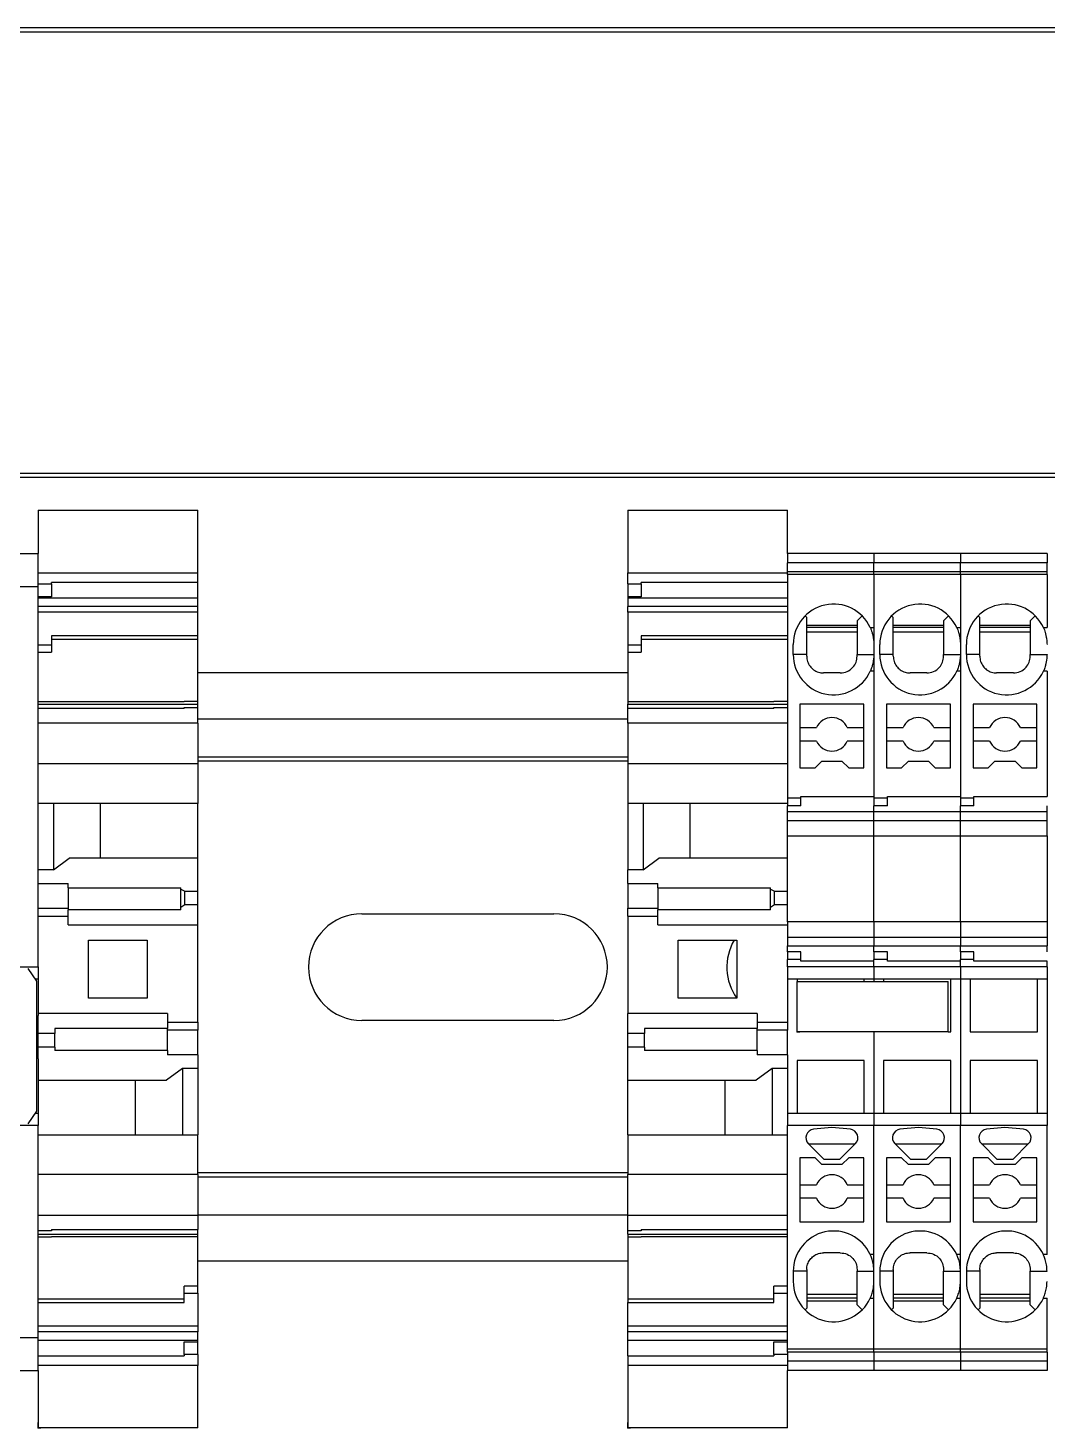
# Model space of a CAD drawing. Header units: millimetres. Extents: x 24 to 293, y 35 to 211.
# Drawn here: x 68.2 to 98.52, y 75.72 to 117.37 of the extents above; entities that cross this region are included whole.
import ezdxf

# ---------------------------------------------------------------- set-up
doc = ezdxf.new("R2010")
doc.units = ezdxf.units.MM
doc.header["$PDSIZE"] = -1

msp = doc.modelspace()

# ---------------------------------------------------------------- linework, layer by layer
at = {"color": 7, "linetype": 'Continuous', "lineweight": 25}
for p, q in [((136.464, 117.366), (38.214, 117.366)), ((136.464, 117.241), (38.214, 117.241)), ((136.464, 104.116), (38.214, 104.116)), ((136.464, 103.991), (38.214, 103.991)), ((68.498, 103.017), (73.248, 103.017)), ((68.498, 103.017), (68.498, 101.728)), ((73.248, 101.153), (73.248, 103.017)), ((86.041, 103.017), (90.791, 103.017)), ((86.041, 103.017), (86.041, 101.153)), ((90.791, 101.728), (90.791, 103.017)), ((67.398, 101.728), (68.498, 101.728)), ((68.498, 100.748), (68.498, 101.728)), ((93.366, 101.728), (90.791, 101.728)), ((90.791, 101.728), (90.791, 101.454)), ((95.941, 101.728), (93.366, 101.728)), ((93.366, 101.728), (93.366, 101.454)), ((98.516, 101.728), (95.941, 101.728)), ((95.941, 101.728), (95.941, 101.454)), ((98.516, 101.728), (98.516, 101.454)), ((93.366, 101.454), (90.791, 101.454)), ((90.791, 101.187), (90.791, 101.454)), ((95.941, 101.454), (93.366, 101.454)), ((93.366, 101.187), (93.366, 101.454)), ((98.516, 101.454), (95.941, 101.454)), ((95.941, 101.187), (95.941, 101.454)), ((98.516, 101.187), (98.516, 101.454)), ((68.498, 101.153), (73.248, 101.153)), ((68.498, 100.831), (68.898, 100.831)), ((73.248, 100.87), (68.898, 100.87)), ((68.898, 100.831), (68.898, 100.87)), ((68.898, 100.831), (68.898, 100.448)), ((73.248, 100.87), (73.248, 101.153)), ((73.248, 100.404), (73.248, 100.87)), ((86.041, 101.153), (90.791, 101.153)), ((86.041, 100.831), (86.041, 101.153)), ((86.041, 100.831), (86.441, 100.831)), ((86.041, 100.831), (86.041, 100.448)), ((90.791, 100.87), (86.441, 100.87)), ((86.441, 100.831), (86.441, 100.87)), ((86.441, 100.831), (86.441, 100.448)), ((93.366, 101.187), (90.791, 101.187)), ((90.791, 101.103), (90.791, 101.187)), ((93.366, 101.103), (90.791, 101.103)), ((90.791, 101.103), (90.791, 94.453)), ((95.941, 101.187), (93.366, 101.187)), ((93.366, 101.103), (93.366, 101.187)), ((95.941, 101.103), (93.366, 101.103)), ((93.366, 101.103), (93.366, 94.453)), ((93.366, 101.103), (93.366, 99.528)), ((98.516, 101.187), (95.941, 101.187)), ((95.941, 101.103), (95.941, 101.187)), ((98.516, 101.103), (95.941, 101.103)), ((95.941, 101.103), (95.941, 94.453)), ((95.941, 101.103), (95.941, 99.528)), ((98.516, 101.103), (98.516, 101.187)), ((98.516, 101.103), (98.516, 99.528)), ((67.398, 100.748), (68.498, 100.748)), ((68.498, 89.438), (68.498, 100.748)), ((68.898, 100.448), (68.498, 100.448)), ((73.248, 100.404), (68.498, 100.404)), ((73.248, 100.152), (73.248, 100.404)), ((86.441, 100.448), (86.041, 100.448)), ((86.041, 100.448), (86.041, 100.404)), ((90.791, 100.404), (86.041, 100.404)), ((86.041, 100.404), (86.041, 100.152)), ((73.248, 100.152), (68.498, 100.152)), ((73.248, 99.99), (68.498, 99.99)), ((73.248, 99.99), (73.248, 100.152)), ((73.248, 99.285), (73.248, 99.99)), ((90.791, 100.152), (86.041, 100.152)), ((86.041, 99.99), (86.041, 100.152)), ((90.791, 99.99), (86.041, 99.99)), ((86.041, 99.99), (86.041, 99.01)), ((91.366, 99.828), (91.318, 99.877)), ((91.366, 98.728), (91.366, 99.828)), ((91.366, 99.603), (92.866, 99.603)), ((93.015, 99.877), (92.866, 99.728)), ((92.866, 99.728), (92.866, 98.728)), ((93.941, 99.828), (93.893, 99.877)), ((93.941, 98.728), (93.941, 99.828)), ((93.941, 99.603), (95.441, 99.603)), ((95.59, 99.877), (95.441, 99.728)), ((95.441, 99.728), (95.441, 98.728)), ((96.516, 99.828), (96.468, 99.877)), ((96.516, 98.728), (96.516, 99.828)), ((96.516, 99.603), (98.016, 99.603)), ((98.165, 99.877), (98.016, 99.728)), ((98.016, 99.728), (98.016, 98.728)), ((73.248, 99.285), (68.898, 99.285)), ((68.898, 99.285), (68.898, 99.01)), ((68.898, 99.181), (73.248, 99.181)), ((73.248, 99.181), (73.248, 99.285)), ((73.248, 97.344), (73.248, 99.181)), ((90.791, 99.285), (86.441, 99.285)), ((86.441, 99.285), (86.441, 99.01)), ((86.441, 99.181), (90.791, 99.181)), ((92.866, 99.528), (91.366, 99.528)), ((91.366, 99.403), (92.866, 99.403)), ((93.257, 99.528), (93.366, 99.528)), ((95.441, 99.528), (93.941, 99.528)), ((93.941, 99.403), (95.441, 99.403)), ((95.832, 99.528), (95.941, 99.528)), ((98.016, 99.528), (96.516, 99.528)), ((96.516, 99.403), (98.016, 99.403)), ((98.407, 99.528), (98.516, 99.528)), ((68.898, 99.01), (68.498, 99.01)), ((68.498, 98.798), (68.898, 98.798)), ((68.898, 99.01), (68.898, 98.798)), ((86.441, 99.01), (86.041, 99.01)), ((86.041, 99.01), (86.041, 98.798)), ((86.041, 98.798), (86.441, 98.798)), ((86.041, 98.798), (86.041, 97.319)), ((86.441, 99.01), (86.441, 98.798)), ((90.966, 98.728), (90.966, 99.028)), ((91.366, 98.728), (90.966, 98.728)), ((92.866, 98.728), (93.366, 98.728)), ((93.541, 98.728), (93.541, 99.028)), ((93.941, 98.728), (93.541, 98.728)), ((95.441, 98.728), (95.941, 98.728)), ((96.116, 98.728), (96.116, 99.028)), ((96.516, 98.728), (96.116, 98.728)), ((98.016, 98.728), (98.516, 98.728)), ((86.041, 98.178), (73.248, 98.178)), ((93.366, 98.228), (93.257, 98.228)), ((93.366, 98.228), (93.366, 94.503)), ((95.941, 98.228), (95.832, 98.228)), ((95.941, 98.228), (95.941, 94.503)), ((98.516, 98.228), (98.407, 98.228)), ((98.516, 98.228), (98.516, 94.503)), ((72.848, 97.319), (68.498, 97.319)), ((68.498, 97.251), (73.248, 97.251)), ((72.848, 97.117), (68.498, 97.117)), ((72.848, 97.319), (72.848, 97.344)), ((72.848, 97.344), (73.248, 97.344)), ((72.848, 97.117), (72.848, 97.155)), ((72.848, 97.155), (73.248, 97.155)), ((73.248, 97.251), (73.248, 97.344)), ((73.248, 97.155), (73.248, 97.251)), ((73.248, 96.683), (73.248, 97.155)), ((90.391, 97.319), (86.041, 97.319)), ((86.041, 97.319), (86.041, 97.251)), ((86.041, 97.251), (90.791, 97.251)), ((86.041, 97.117), (86.041, 97.251)), ((90.391, 97.117), (86.041, 97.117)), ((86.041, 96.683), (86.041, 97.117)), ((90.391, 97.319), (90.391, 97.344)), ((90.391, 97.344), (90.791, 97.344)), ((90.391, 97.117), (90.391, 97.155)), ((90.391, 97.155), (90.791, 97.155)), ((93.066, 97.253), (91.166, 97.253)), ((91.166, 97.253), (91.166, 95.353)), ((93.066, 95.353), (93.066, 97.253)), ((95.641, 97.253), (93.741, 97.253)), ((93.741, 97.253), (93.741, 95.353)), ((95.641, 95.353), (95.641, 97.253)), ((98.216, 97.253), (96.316, 97.253)), ((96.316, 97.253), (96.316, 95.353)), ((98.216, 95.353), (98.216, 97.253)), ((73.248, 96.683), (68.498, 96.683)), ((86.041, 96.803), (73.248, 96.803)), ((73.248, 96.683), (73.248, 95.473)), ((90.791, 96.683), (86.041, 96.683)), ((86.041, 96.683), (86.041, 95.473)), ((91.166, 96.553), (91.658, 96.553)), ((92.574, 96.553), (93.066, 96.553)), ((93.741, 96.553), (94.233, 96.553)), ((95.149, 96.553), (95.641, 96.553)), ((96.316, 96.553), (96.808, 96.553)), ((97.724, 96.553), (98.216, 96.553)), ((91.658, 96.153), (91.166, 96.153)), ((93.066, 96.153), (92.574, 96.153)), ((94.233, 96.153), (93.741, 96.153)), ((95.641, 96.153), (95.149, 96.153)), ((96.808, 96.153), (96.316, 96.153)), ((98.216, 96.153), (97.724, 96.153)), ((73.248, 95.473), (68.498, 95.473)), ((86.041, 95.678), (73.248, 95.678)), ((86.041, 95.553), (73.248, 95.553)), ((73.248, 95.473), (73.248, 94.292)), ((90.791, 95.473), (86.041, 95.473)), ((86.041, 95.473), (86.041, 94.292)), ((91.616, 95.353), (91.816, 95.553)), ((91.816, 95.553), (92.416, 95.553)), ((92.416, 95.553), (92.616, 95.353)), ((94.191, 95.353), (94.391, 95.553)), ((94.391, 95.553), (94.991, 95.553)), ((94.991, 95.553), (95.191, 95.353)), ((96.766, 95.353), (96.966, 95.553)), ((96.966, 95.553), (97.566, 95.553)), ((97.566, 95.553), (97.766, 95.353)), ((91.166, 95.353), (91.616, 95.353)), ((92.616, 95.353), (93.066, 95.353)), ((93.741, 95.353), (94.191, 95.353)), ((95.191, 95.353), (95.641, 95.353)), ((96.316, 95.353), (96.766, 95.353)), ((97.766, 95.353), (98.216, 95.353)), ((73.248, 94.292), (68.498, 94.292)), ((68.955, 94.292), (68.955, 92.319)), ((70.356, 92.667), (70.356, 94.292)), ((73.248, 92.667), (73.248, 94.292)), ((90.791, 94.292), (86.041, 94.292)), ((86.041, 94.292), (86.041, 92.319)), ((86.497, 94.292), (86.497, 92.319)), ((87.899, 92.667), (87.899, 94.292)), ((91.191, 94.453), (90.791, 94.453)), ((90.791, 94.453), (90.791, 94.225)), ((91.191, 94.225), (90.791, 94.225)), ((90.791, 94.048), (90.791, 94.225)), ((91.191, 94.503), (93.366, 94.503)), ((91.191, 94.453), (91.191, 94.503)), ((91.191, 94.225), (91.191, 94.453)), ((93.766, 94.453), (93.366, 94.453)), ((93.366, 94.453), (93.366, 94.225)), ((93.766, 94.225), (93.366, 94.225)), ((93.366, 94.048), (93.366, 94.225)), ((93.766, 94.503), (95.941, 94.503)), ((93.766, 94.453), (93.766, 94.503)), ((93.766, 94.225), (93.766, 94.453)), ((96.341, 94.453), (95.941, 94.453)), ((95.941, 94.453), (95.941, 94.225)), ((96.341, 94.225), (95.941, 94.225)), ((95.941, 94.048), (95.941, 94.225)), ((96.341, 94.503), (98.516, 94.503)), ((96.341, 94.453), (96.341, 94.503)), ((96.341, 94.225), (96.341, 94.453)), ((98.516, 94.048), (98.516, 94.225)), ((93.366, 94.048), (90.791, 94.048)), ((90.791, 93.792), (90.791, 94.048)), ((90.791, 93.792), (93.366, 93.792)), ((90.791, 93.336), (90.791, 93.792)), ((95.941, 94.048), (93.366, 94.048)), ((93.366, 93.792), (93.366, 94.048)), ((93.366, 93.792), (95.941, 93.792)), ((93.366, 93.336), (93.366, 93.792)), ((98.516, 94.048), (95.941, 94.048)), ((95.941, 93.792), (95.941, 94.048)), ((95.941, 93.792), (98.516, 93.792)), ((95.941, 93.336), (95.941, 93.792)), ((98.516, 93.792), (98.516, 94.048)), ((98.516, 93.336), (98.516, 93.792)), ((90.791, 93.336), (93.366, 93.336)), ((90.791, 90.77), (90.791, 93.336)), ((93.366, 93.336), (95.941, 93.336)), ((93.366, 90.77), (93.366, 93.336)), ((95.941, 93.336), (98.516, 93.336)), ((95.941, 90.77), (95.941, 93.336)), ((98.516, 93.336), (98.516, 90.77)), ((68.955, 92.319), (69.427, 92.667)), ((73.248, 92.667), (69.427, 92.667)), ((73.248, 91.689), (73.248, 92.667)), ((86.497, 92.319), (86.97, 92.667)), ((90.791, 92.667), (86.97, 92.667)), ((68.955, 92.319), (68.498, 92.319)), ((86.041, 91.917), (86.041, 92.319)), ((86.497, 92.319), (86.041, 92.319)), ((68.498, 91.917), (69.398, 91.917)), ((69.398, 91.783), (69.398, 91.917)), ((69.398, 91.783), (72.748, 91.783)), ((69.398, 91.783), (69.398, 91.136)), ((72.748, 91.743), (72.748, 91.783)), ((72.748, 91.743), (72.864, 91.689)), ((72.748, 91.199), (72.748, 91.743)), ((72.864, 91.284), (72.864, 91.689)), ((72.864, 91.689), (73.248, 91.689)), ((73.248, 91.284), (73.248, 91.689)), ((86.041, 91.917), (86.941, 91.917)), ((86.041, 91.917), (86.041, 91.179)), ((86.941, 91.783), (86.941, 91.917)), ((86.941, 91.783), (90.291, 91.783)), ((86.941, 91.783), (86.941, 91.136)), ((90.291, 91.743), (90.291, 91.783)), ((90.291, 91.743), (90.407, 91.689)), ((90.291, 91.199), (90.291, 91.743)), ((90.407, 91.284), (90.407, 91.689)), ((90.407, 91.689), (90.791, 91.689)), ((72.864, 91.284), (72.748, 91.199)), ((73.248, 91.284), (72.864, 91.284)), ((73.248, 90.686), (73.248, 91.284)), ((90.407, 91.284), (90.291, 91.199)), ((90.791, 91.284), (90.407, 91.284)), ((68.498, 91.179), (69.398, 91.179)), ((68.498, 90.942), (69.398, 90.942)), ((69.398, 90.686), (69.398, 91.136)), ((72.748, 91.136), (69.398, 91.136)), ((72.748, 91.136), (72.748, 91.199)), ((78.132, 91.016), (83.847, 91.016)), ((86.041, 91.179), (86.941, 91.179)), ((86.041, 90.942), (86.041, 91.179)), ((86.041, 90.942), (86.941, 90.942)), ((86.041, 90.942), (86.041, 88.048)), ((86.941, 90.686), (86.941, 91.136)), ((90.291, 91.136), (86.941, 91.136)), ((90.291, 91.136), (90.291, 91.199)), ((69.398, 90.686), (73.248, 90.686)), ((73.248, 87.792), (73.248, 90.686)), ((86.941, 90.686), (90.791, 90.686)), ((93.366, 90.77), (90.791, 90.77)), ((90.791, 90.77), (90.791, 90.314)), ((95.941, 90.77), (93.366, 90.77)), ((93.366, 90.77), (93.366, 90.314)), ((98.516, 90.77), (95.941, 90.77)), ((95.941, 90.77), (95.941, 90.314)), ((98.516, 90.77), (98.516, 90.314)), ((69.998, 90.229), (71.748, 90.229)), ((69.998, 88.504), (69.998, 90.229)), ((71.748, 90.229), (71.748, 88.504)), ((87.541, 90.229), (89.291, 90.229)), ((87.541, 88.504), (87.541, 90.229)), ((89.291, 90.229), (89.291, 88.504)), ((90.791, 90.314), (93.366, 90.314)), ((90.791, 90.314), (90.791, 90.058)), ((90.791, 90.058), (93.366, 90.058)), ((90.791, 89.882), (90.791, 90.058)), ((93.366, 90.314), (95.941, 90.314)), ((93.366, 90.314), (93.366, 90.058)), ((93.366, 90.058), (95.941, 90.058)), ((93.366, 89.882), (93.366, 90.058)), ((95.941, 90.314), (98.516, 90.314)), ((95.941, 90.314), (95.941, 90.058)), ((95.941, 90.058), (98.516, 90.058)), ((95.941, 89.882), (95.941, 90.058)), ((98.516, 90.314), (98.516, 90.058)), ((98.516, 89.882), (98.516, 90.058)), ((91.191, 89.882), (90.791, 89.882)), ((90.791, 89.882), (90.791, 89.654)), ((91.191, 89.654), (90.791, 89.654)), ((90.791, 89.438), (90.791, 89.654)), ((91.191, 89.654), (91.191, 89.882)), ((91.191, 89.603), (91.191, 89.654)), ((93.366, 89.603), (91.191, 89.603)), ((93.766, 89.882), (93.366, 89.882)), ((93.366, 89.882), (93.366, 89.654)), ((93.766, 89.654), (93.366, 89.654)), ((93.366, 89.438), (93.366, 89.654)), ((93.366, 89.438), (93.366, 89.603)), ((93.766, 89.654), (93.766, 89.882)), ((93.766, 89.603), (93.766, 89.654)), ((95.941, 89.603), (93.766, 89.603)), ((96.341, 89.882), (95.941, 89.882)), ((95.941, 89.882), (95.941, 89.654)), ((96.341, 89.654), (95.941, 89.654)), ((95.941, 89.438), (95.941, 89.654)), ((95.941, 89.438), (95.941, 89.603)), ((96.341, 89.654), (96.341, 89.882)), ((96.341, 89.603), (96.341, 89.654)), ((98.516, 89.603), (96.341, 89.603)), ((98.516, 89.438), (98.516, 89.603)), ((67.398, 89.438), (68.498, 89.438)), ((68.198, 89.387), (68.448, 89.01)), ((68.498, 89.438), (68.498, 89.078)), ((93.366, 89.438), (90.791, 89.438)), ((90.791, 89.438), (90.791, 89.078)), ((95.941, 89.438), (93.366, 89.438)), ((93.366, 89.438), (93.366, 89.078)), ((98.516, 89.438), (95.941, 89.438)), ((95.941, 89.438), (95.941, 89.078)), ((98.516, 89.438), (98.516, 89.078)), ((68.403, 89.078), (68.498, 89.078)), ((68.448, 89.01), (68.448, 85.147)), ((68.498, 89.078), (68.498, 87.99)), ((90.791, 89.078), (93.366, 89.078)), ((90.791, 89.078), (90.791, 87.734)), ((91.079, 89.078), (91.079, 89.003)), ((91.079, 89.003), (95.579, 89.003)), ((91.079, 87.503), (91.079, 89.003)), ((93.079, 89.003), (93.079, 89.078)), ((93.366, 89.078), (95.941, 89.078)), ((93.366, 89.078), (93.366, 89.003)), ((93.654, 89.078), (93.654, 89.003)), ((95.579, 87.503), (95.579, 89.003)), ((95.654, 87.503), (95.654, 89.078)), ((95.941, 89.078), (98.516, 89.078)), ((95.941, 89.078), (95.941, 85.078)), ((96.229, 89.078), (96.229, 87.503)), ((98.229, 87.503), (98.229, 89.078)), ((98.516, 89.078), (98.516, 85.078)), ((71.748, 88.504), (69.998, 88.504)), ((89.291, 88.504), (87.541, 88.504)), ((72.348, 88.048), (68.498, 88.048)), ((68.498, 87.449), (68.498, 87.99)), ((72.348, 88.048), (72.348, 87.598)), ((89.891, 88.048), (86.041, 88.048)), ((86.041, 87.449), (86.041, 88.048)), ((89.891, 88.048), (89.891, 87.598)), ((72.348, 87.598), (68.998, 87.598)), ((68.998, 87.598), (68.998, 87.449)), ((72.348, 87.792), (73.248, 87.792)), ((72.348, 86.951), (72.348, 87.598)), ((73.248, 87.554), (72.348, 87.554)), ((73.248, 87.792), (73.248, 87.554)), ((73.248, 86.817), (73.248, 87.554)), ((83.847, 87.841), (78.132, 87.841)), ((89.891, 87.598), (86.541, 87.598)), ((86.541, 87.598), (86.541, 87.449)), ((89.891, 87.792), (90.791, 87.792)), ((89.891, 86.951), (89.891, 87.598)), ((90.791, 87.554), (89.891, 87.554)), ((90.791, 87.734), (90.791, 87.554)), ((90.791, 86.817), (90.791, 87.554)), ((95.579, 87.503), (91.079, 87.503)), ((93.366, 87.503), (93.366, 85.078)), ((95.579, 87.503), (95.654, 87.503)), ((96.229, 87.503), (98.229, 87.503)), ((68.998, 87.449), (68.498, 87.449)), ((68.498, 87.044), (68.498, 87.449)), ((68.998, 87.044), (68.998, 87.449)), ((86.041, 87.044), (86.041, 87.449)), ((86.541, 87.449), (86.041, 87.449)), ((86.541, 87.044), (86.541, 87.449)), ((68.998, 87.044), (68.498, 87.044)), ((68.498, 86.703), (68.498, 87.044)), ((68.498, 86.703), (68.498, 85.078)), ((68.998, 87.044), (68.998, 86.951)), ((72.348, 86.951), (68.998, 86.951)), ((72.348, 86.951), (72.348, 86.817)), ((73.248, 86.817), (72.348, 86.817)), ((73.248, 86.817), (73.248, 86.415)), ((86.541, 87.044), (86.041, 87.044)), ((86.041, 86.067), (86.041, 87.044)), ((86.541, 87.044), (86.541, 86.951)), ((89.891, 86.951), (86.541, 86.951)), ((89.891, 86.951), (89.891, 86.817)), ((90.791, 86.817), (89.891, 86.817)), ((90.791, 86.817), (90.791, 86.703)), ((90.791, 86.703), (90.791, 85.078)), ((93.079, 86.653), (91.079, 86.653)), ((91.079, 86.653), (91.079, 85.078)), ((93.079, 85.078), (93.079, 86.653)), ((95.654, 86.653), (93.654, 86.653)), ((93.654, 86.653), (93.654, 85.078)), ((95.654, 85.078), (95.654, 86.653)), ((98.229, 86.653), (96.229, 86.653)), ((96.229, 86.653), (96.229, 85.078)), ((98.229, 85.078), (98.229, 86.653)), ((72.792, 86.415), (72.319, 86.067)), ((73.248, 86.415), (72.792, 86.415)), ((72.792, 86.415), (72.792, 84.442)), ((73.248, 86.415), (73.248, 84.442)), ((90.335, 86.415), (89.862, 86.067)), ((90.791, 86.415), (90.335, 86.415)), ((90.335, 86.415), (90.335, 84.442)), ((68.498, 86.067), (72.319, 86.067)), ((71.39, 86.067), (71.39, 84.442)), ((86.041, 86.067), (89.862, 86.067)), ((86.041, 84.442), (86.041, 86.067)), ((88.933, 86.067), (88.933, 84.442)), ((68.448, 85.147), (68.198, 84.77)), ((68.403, 85.078), (68.498, 85.078)), ((68.498, 85.078), (68.498, 84.719)), ((90.791, 85.078), (93.366, 85.078)), ((90.791, 85.078), (90.791, 84.719)), ((93.366, 85.078), (95.941, 85.078)), ((93.366, 85.078), (93.366, 84.719)), ((95.941, 85.078), (98.516, 85.078)), ((95.941, 85.078), (95.941, 84.719)), ((98.516, 85.078), (98.516, 84.719)), ((68.498, 84.719), (67.398, 84.719)), ((68.498, 78.408), (68.498, 84.719)), ((93.366, 84.719), (90.791, 84.719)), ((90.791, 78.057), (90.791, 84.719)), ((92.116, 84.654), (91.567, 84.602)), ((92.665, 84.602), (92.116, 84.654)), ((95.941, 84.719), (93.366, 84.719)), ((93.366, 78.057), (93.366, 84.719)), ((93.366, 80.878), (93.366, 84.719)), ((94.691, 84.654), (94.142, 84.602)), ((95.24, 84.602), (94.691, 84.654)), ((98.516, 84.719), (95.941, 84.719)), ((95.941, 78.057), (95.941, 84.719)), ((95.941, 80.878), (95.941, 84.719)), ((97.266, 84.654), (96.717, 84.602)), ((97.815, 84.602), (97.266, 84.654)), ((98.516, 80.878), (98.516, 84.719)), ((68.498, 84.442), (73.248, 84.442)), ((73.248, 83.26), (73.248, 84.442)), ((86.041, 84.442), (90.791, 84.442)), ((86.041, 84.442), (86.041, 83.26)), ((91.414, 84.176), (91.887, 83.703)), ((91.422, 84.168), (92.81, 84.168)), ((92.818, 84.176), (92.345, 83.703)), ((93.989, 84.176), (94.462, 83.703)), ((93.997, 84.168), (95.385, 84.168)), ((95.393, 84.176), (94.92, 83.703)), ((96.564, 84.176), (97.037, 83.703)), ((96.572, 84.168), (97.96, 84.168)), ((97.968, 84.176), (97.495, 83.703)), ((91.166, 83.753), (91.166, 81.853)), ((91.616, 83.753), (91.166, 83.753)), ((91.816, 83.553), (91.616, 83.753)), ((92.616, 83.753), (92.416, 83.553)), ((93.066, 83.753), (92.616, 83.753)), ((93.066, 81.853), (93.066, 83.753)), ((93.741, 83.753), (93.741, 81.853)), ((94.191, 83.753), (93.741, 83.753)), ((94.391, 83.553), (94.191, 83.753)), ((95.191, 83.753), (94.991, 83.553)), ((95.641, 83.753), (95.191, 83.753)), ((95.641, 81.853), (95.641, 83.753)), ((96.316, 83.753), (96.316, 81.853)), ((96.766, 83.753), (96.316, 83.753)), ((96.966, 83.553), (96.766, 83.753)), ((97.766, 83.753), (97.566, 83.553)), ((98.216, 83.753), (97.766, 83.753)), ((98.216, 81.853), (98.216, 83.753)), ((86.041, 83.303), (73.248, 83.303)), ((92.416, 83.553), (91.816, 83.553)), ((92.345, 83.703), (91.887, 83.703)), ((94.991, 83.553), (94.391, 83.553)), ((94.92, 83.703), (94.462, 83.703)), ((97.566, 83.553), (96.966, 83.553)), ((97.495, 83.703), (97.037, 83.703)), ((73.248, 83.26), (68.498, 83.26)), ((73.248, 83.26), (73.248, 82.051)), ((86.041, 83.178), (73.248, 83.178)), ((90.791, 83.26), (86.041, 83.26)), ((86.041, 82.051), (86.041, 83.26)), ((91.166, 82.953), (91.658, 82.953)), ((92.574, 82.953), (93.066, 82.953)), ((93.741, 82.953), (94.233, 82.953)), ((95.149, 82.953), (95.641, 82.953)), ((96.316, 82.953), (96.808, 82.953)), ((97.724, 82.953), (98.216, 82.953)), ((91.658, 82.553), (91.166, 82.553)), ((93.066, 82.553), (92.574, 82.553)), ((94.233, 82.553), (93.741, 82.553)), ((95.641, 82.553), (95.149, 82.553)), ((96.808, 82.553), (96.316, 82.553)), ((98.216, 82.553), (97.724, 82.553)), ((68.498, 82.051), (73.248, 82.051)), ((86.041, 82.053), (73.248, 82.053)), ((73.248, 82.051), (73.248, 81.617)), ((86.041, 82.051), (90.791, 82.051)), ((86.041, 81.578), (86.041, 82.051)), ((91.166, 81.853), (93.066, 81.853)), ((93.741, 81.853), (95.641, 81.853)), ((96.316, 81.853), (98.216, 81.853)), ((68.898, 81.578), (68.498, 81.578)), ((68.498, 81.482), (73.248, 81.482)), ((68.898, 81.39), (68.498, 81.39)), ((68.898, 81.617), (73.248, 81.617)), ((68.898, 81.617), (68.898, 81.578)), ((68.898, 81.414), (73.248, 81.414)), ((68.898, 81.414), (68.898, 81.39)), ((73.248, 81.482), (73.248, 81.617)), ((73.248, 81.414), (73.248, 81.482)), ((73.248, 79.935), (73.248, 81.414)), ((86.441, 81.578), (86.041, 81.578)), ((86.041, 81.482), (86.041, 81.578)), ((86.041, 81.482), (90.791, 81.482)), ((86.041, 81.482), (86.041, 81.39)), ((86.441, 81.39), (86.041, 81.39)), ((86.041, 81.39), (86.041, 79.552)), ((86.441, 81.617), (90.791, 81.617)), ((86.441, 81.617), (86.441, 81.578)), ((86.441, 81.414), (90.791, 81.414)), ((86.441, 81.414), (86.441, 81.39)), ((93.366, 80.878), (93.257, 80.878)), ((95.941, 80.878), (95.832, 80.878)), ((98.516, 80.878), (98.407, 80.878)), ((86.041, 80.678), (73.248, 80.678)), ((90.966, 80.378), (90.966, 80.078)), ((91.366, 80.378), (90.966, 80.378)), ((91.366, 80.378), (91.366, 79.278)), ((92.866, 79.378), (92.866, 80.378)), ((92.866, 80.378), (93.366, 80.378)), ((93.541, 80.378), (93.541, 80.078)), ((93.941, 80.378), (93.541, 80.378)), ((93.941, 80.378), (93.941, 79.278)), ((95.441, 79.378), (95.441, 80.378)), ((95.441, 80.378), (95.941, 80.378)), ((96.116, 80.378), (96.116, 80.078)), ((96.516, 80.378), (96.116, 80.378)), ((96.516, 80.378), (96.516, 79.278)), ((98.016, 79.378), (98.016, 80.378)), ((98.016, 80.378), (98.516, 80.378)), ((72.848, 79.552), (68.498, 79.552)), ((73.248, 79.935), (72.848, 79.935)), ((72.848, 79.724), (72.848, 79.935)), ((72.848, 79.448), (72.848, 79.724)), ((72.848, 79.724), (73.248, 79.724)), ((73.248, 79.724), (73.248, 79.935)), ((73.248, 79.724), (73.248, 78.744)), ((90.391, 79.552), (86.041, 79.552)), ((86.041, 79.552), (86.041, 79.448)), ((90.791, 79.935), (90.391, 79.935)), ((90.391, 79.724), (90.391, 79.935)), ((90.391, 79.448), (90.391, 79.724)), ((90.391, 79.724), (90.791, 79.724)), ((91.366, 79.703), (92.866, 79.703)), ((92.866, 79.578), (91.366, 79.578)), ((93.257, 79.578), (93.366, 79.578)), ((93.366, 78.057), (93.366, 79.578)), ((93.941, 79.703), (95.441, 79.703)), ((95.441, 79.578), (93.941, 79.578)), ((95.832, 79.578), (95.941, 79.578)), ((95.941, 78.057), (95.941, 79.578)), ((96.516, 79.703), (98.016, 79.703)), ((98.016, 79.578), (96.516, 79.578)), ((98.407, 79.578), (98.516, 79.578)), ((98.516, 78.057), (98.516, 79.578)), ((68.498, 79.448), (72.848, 79.448)), ((86.041, 79.448), (90.391, 79.448)), ((86.041, 78.744), (86.041, 79.448)), ((91.366, 79.278), (91.318, 79.23)), ((91.366, 79.503), (92.866, 79.503)), ((93.015, 79.23), (92.866, 79.378)), ((93.941, 79.278), (93.893, 79.23)), ((93.941, 79.503), (95.441, 79.503)), ((95.59, 79.23), (95.441, 79.378)), ((96.516, 79.278), (96.468, 79.23)), ((96.516, 79.503), (98.016, 79.503)), ((98.165, 79.23), (98.016, 79.378)), ((73.248, 78.744), (68.498, 78.744)), ((73.248, 78.744), (73.248, 78.581)), ((90.791, 78.744), (86.041, 78.744)), ((86.041, 78.581), (86.041, 78.744)), ((67.398, 78.408), (68.498, 78.408)), ((73.248, 78.581), (68.498, 78.581)), ((68.498, 77.428), (68.498, 78.408)), ((68.498, 78.329), (73.248, 78.329)), ((73.248, 78.329), (73.248, 78.581)), ((73.248, 78.285), (73.248, 78.329)), ((90.791, 78.581), (86.041, 78.581)), ((86.041, 78.329), (86.041, 78.581)), ((86.041, 78.329), (90.791, 78.329)), ((86.041, 77.863), (86.041, 78.329)), ((72.848, 78.285), (73.248, 78.285)), ((72.848, 77.902), (72.848, 78.285)), ((72.848, 77.902), (72.848, 77.863)), ((73.248, 77.902), (72.848, 77.902)), ((73.248, 77.902), (73.248, 78.285)), ((73.248, 77.902), (73.248, 77.581)), ((90.391, 77.902), (90.391, 78.285)), ((90.391, 78.285), (90.791, 78.285)), ((90.791, 77.902), (90.391, 77.902)), ((90.391, 77.902), (90.391, 77.863)), ((93.366, 78.057), (90.791, 78.057)), ((90.791, 77.972), (90.791, 78.057)), ((93.366, 77.972), (90.791, 77.972)), ((90.791, 77.972), (90.791, 77.702)), ((95.941, 78.057), (93.366, 78.057)), ((93.366, 77.972), (93.366, 78.057)), ((95.941, 77.972), (93.366, 77.972)), ((93.366, 77.972), (93.366, 77.702)), ((98.516, 78.057), (95.941, 78.057)), ((95.941, 77.972), (95.941, 78.057)), ((98.516, 77.972), (95.941, 77.972)), ((95.941, 77.972), (95.941, 77.702)), ((98.516, 77.972), (98.516, 78.057)), ((98.516, 77.972), (98.516, 77.702)), ((68.498, 77.863), (72.848, 77.863)), ((73.248, 77.581), (68.498, 77.581)), ((73.248, 75.717), (73.248, 77.581)), ((86.041, 77.863), (90.391, 77.863)), ((86.041, 77.863), (86.041, 77.581)), ((90.791, 77.581), (86.041, 77.581)), ((86.041, 77.581), (86.041, 75.717)), ((93.366, 77.702), (90.791, 77.702)), ((90.791, 77.702), (90.791, 77.428)), ((95.941, 77.702), (93.366, 77.702)), ((93.366, 77.702), (93.366, 77.428)), ((98.516, 77.702), (95.941, 77.702)), ((95.941, 77.702), (95.941, 77.428)), ((98.516, 77.702), (98.516, 77.428)), ((67.398, 77.428), (68.498, 77.428)), ((68.498, 77.428), (68.498, 75.717)), ((90.791, 75.717), (90.791, 77.428)), ((93.366, 77.428), (90.791, 77.428)), ((95.941, 77.428), (93.366, 77.428)), ((98.516, 77.428), (95.941, 77.428)), ((73.248, 75.717), (68.498, 75.717)), ((90.791, 75.717), (86.041, 75.717))]:
    msp.add_line(p, q, dxfattribs=at)
at = {"color": 7, "linetype": 'Continuous'}
for p, q in [((91.079, 87.503), (91.079, 87.665)), ((91.079, 87.503), (91.159, 87.503)), ((68.498, 75.717), (68.498, 75.878)), ((86.041, 75.717), (86.041, 75.878)), ((68.498, 75.717), (68.579, 75.717)), ((86.041, 75.717), (86.122, 75.717))]:
    msp.add_line(p, q, dxfattribs=at)
at = {"color": 7, "linetype": 'Continuous', "lineweight": 25}
for centre, radius, start, end in [((92.166, 99.028), 1.2, 24.6243, 180), ((94.741, 99.028), 1.2, 24.6243, 180), ((97.316, 99.028), 1.2, 24.6243, 180), ((92.166, 98.728), 1.2, 180, 335.3757), ((94.741, 98.728), 1.2, 180, 335.3757), ((97.316, 98.728), 1.2, 180, 335.3757), ((92.116, 96.353), 0.5, 23.5782, 156.4218), ((94.691, 96.353), 0.5, 23.5782, 156.4218), ((97.266, 96.353), 0.5, 23.5782, 156.4218), ((92.116, 96.353), 0.5, 203.5782, 336.4218), ((94.691, 96.353), 0.5, 203.5782, 336.4218), ((97.266, 96.353), 0.5, 203.5782, 336.4218), ((78.132, 89.428), 1.588, 90, 270), ((83.847, 89.428), 1.588, 270, 90), ((90.578, 89.428), 1.588, 149.6996, 215.597), ((91.591, 84.353), 0.25, 95.4406, 224.9997), ((92.641, 84.353), 0.25, 315, 84.5597), ((94.166, 84.353), 0.25, 95.4406, 224.9997), ((95.216, 84.353), 0.25, 315, 84.5597), ((96.741, 84.353), 0.25, 95.4406, 224.9997), ((97.791, 84.353), 0.25, 315, 84.5597), ((92.116, 82.753), 0.5, 23.5782, 156.4218), ((94.691, 82.753), 0.5, 23.5782, 156.4218), ((97.266, 82.753), 0.5, 23.5782, 156.4218), ((92.116, 82.753), 0.5, 203.5782, 336.4218), ((94.691, 82.753), 0.5, 203.5782, 336.4218), ((97.266, 82.753), 0.5, 203.5782, 336.4218), ((92.166, 80.378), 1.2, 24.6243, 180), ((94.741, 80.378), 1.2, 24.6243, 180), ((97.316, 80.378), 1.2, 24.6243, 180), ((92.166, 80.078), 1.2, 180, 335.3757), ((94.741, 80.078), 1.2, 180, 335.3757), ((97.316, 80.078), 1.2, 180, 335.3757)]:
    msp.add_arc(centre, radius, start, end, dxfattribs=at)
for points, knots in [([(93.257, 99.528), (93.26, 99.523), (93.266, 99.515), (93.288, 99.457), (93.311, 99.385), (93.335, 99.293), (93.357, 99.174), (93.363, 99.083), (93.366, 99.028)], [0, 0, 0, 0, 0.206809, 0.342604, 0.500009, 0.657412, 0.793203, 1, 1, 1, 1]), ([(95.832, 99.528), (95.835, 99.523), (95.841, 99.515), (95.863, 99.457), (95.886, 99.385), (95.91, 99.293), (95.932, 99.174), (95.938, 99.083), (95.941, 99.028)], [0, 0, 0, 0, 0.206809, 0.342604, 0.500009, 0.657412, 0.793203, 1, 1, 1, 1]), ([(98.407, 99.528), (98.41, 99.523), (98.416, 99.515), (98.438, 99.457), (98.461, 99.385), (98.485, 99.293), (98.507, 99.174), (98.513, 99.083), (98.516, 99.028)], [0, 0, 0, 0, 0.206809, 0.342604, 0.500009, 0.657412, 0.793203, 1, 1, 1, 1]), ([(91.366, 98.678), (91.366, 98.684), (91.366, 98.693), (91.366, 98.706), (91.366, 98.717), (91.366, 98.725), (91.366, 98.728)], [0, 0, 0, 0, 0.339953, 0.559971, 0.779988, 1, 1, 1, 1]), ([(92.866, 98.678), (92.866, 98.684), (92.866, 98.693), (92.866, 98.706), (92.866, 98.717), (92.866, 98.725), (92.866, 98.728)], [0, 0, 0, 0, 0.340006, 0.560015, 0.780014, 1, 1, 1, 1]), ([(93.366, 98.728), (93.363, 98.673), (93.357, 98.583), (93.335, 98.464), (93.311, 98.371), (93.288, 98.299), (93.266, 98.242), (93.26, 98.233), (93.257, 98.228)], [0, 0, 0, 0, 0.206788, 0.342579, 0.499983, 0.657389, 0.793187, 1, 1, 1, 1]), ([(93.941, 98.678), (93.941, 98.684), (93.941, 98.693), (93.941, 98.706), (93.941, 98.717), (93.941, 98.725), (93.941, 98.728)], [0, 0, 0, 0, 0.339953, 0.559971, 0.779988, 1, 1, 1, 1]), ([(95.441, 98.678), (95.441, 98.684), (95.441, 98.693), (95.441, 98.706), (95.441, 98.717), (95.441, 98.725), (95.441, 98.728)], [0, 0, 0, 0, 0.340006, 0.560015, 0.780014, 1, 1, 1, 1]), ([(95.941, 98.728), (95.938, 98.673), (95.932, 98.583), (95.91, 98.464), (95.886, 98.371), (95.863, 98.299), (95.841, 98.242), (95.835, 98.233), (95.832, 98.228)], [0, 0, 0, 0, 0.206788, 0.342579, 0.499983, 0.657389, 0.793187, 1, 1, 1, 1]), ([(96.516, 98.678), (96.516, 98.684), (96.516, 98.693), (96.516, 98.706), (96.516, 98.717), (96.516, 98.725), (96.516, 98.728)], [0, 0, 0, 0, 0.339953, 0.559971, 0.779988, 1, 1, 1, 1]), ([(98.016, 98.678), (98.016, 98.684), (98.016, 98.693), (98.016, 98.706), (98.016, 98.717), (98.016, 98.725), (98.016, 98.728)], [0, 0, 0, 0, 0.340006, 0.560015, 0.780014, 1, 1, 1, 1]), ([(98.516, 98.728), (98.513, 98.673), (98.507, 98.583), (98.485, 98.464), (98.461, 98.371), (98.438, 98.299), (98.416, 98.242), (98.41, 98.233), (98.407, 98.228)], [0, 0, 0, 0, 0.206788, 0.342579, 0.499983, 0.657389, 0.793187, 1, 1, 1, 1]), ([(91.366, 98.678), (91.371, 98.624), (91.381, 98.516), (91.46, 98.374), (91.574, 98.262), (91.717, 98.191), (91.816, 98.182), (91.866, 98.178)], [0, 0, 0, 0, 0.18636, 0.372831, 0.559543, 0.779639, 1, 1, 1, 1]), ([(92.366, 98.178), (92.434, 98.186), (92.569, 98.201), (92.739, 98.326), (92.847, 98.496), (92.86, 98.618), (92.866, 98.678)], [0, 0, 0, 0, 0.280277, 0.55985, 0.779964, 1, 1, 1, 1]), ([(93.941, 98.678), (93.946, 98.624), (93.956, 98.516), (94.035, 98.374), (94.149, 98.262), (94.292, 98.191), (94.391, 98.182), (94.441, 98.178)], [0, 0, 0, 0, 0.18636, 0.372831, 0.559543, 0.779639, 1, 1, 1, 1]), ([(94.941, 98.178), (95.009, 98.186), (95.144, 98.201), (95.314, 98.326), (95.422, 98.496), (95.435, 98.618), (95.441, 98.678)], [0, 0, 0, 0, 0.280277, 0.55985, 0.779964, 1, 1, 1, 1]), ([(96.516, 98.678), (96.521, 98.624), (96.531, 98.516), (96.61, 98.374), (96.724, 98.262), (96.867, 98.191), (96.966, 98.182), (97.016, 98.178)], [0, 0, 0, 0, 0.18636, 0.372831, 0.559543, 0.779639, 1, 1, 1, 1]), ([(97.516, 98.178), (97.584, 98.186), (97.719, 98.201), (97.889, 98.326), (97.997, 98.496), (98.01, 98.618), (98.016, 98.678)], [0, 0, 0, 0, 0.280277, 0.55985, 0.779964, 1, 1, 1, 1]), ([(92.366, 98.178), (92.32, 98.178), (92.228, 98.178), (92.038, 98.178), (91.931, 98.178), (91.866, 98.178)], [0, 0, 0, 0, 0.280521, 0.560105, 1, 1, 1, 1]), ([(94.941, 98.178), (94.895, 98.178), (94.803, 98.178), (94.613, 98.178), (94.506, 98.178), (94.441, 98.178)], [0, 0, 0, 0, 0.280521, 0.560105, 1, 1, 1, 1]), ([(97.516, 98.178), (97.47, 98.178), (97.378, 98.178), (97.188, 98.178), (97.081, 98.178), (97.016, 98.178)], [0, 0, 0, 0, 0.280521, 0.560105, 1, 1, 1, 1]), ([(91.366, 80.428), (91.371, 80.482), (91.381, 80.59), (91.46, 80.733), (91.574, 80.844), (91.717, 80.916), (91.816, 80.924), (91.866, 80.928)], [0, 0, 0, 0, 0.18636, 0.372831, 0.559543, 0.779639, 1, 1, 1, 1]), ([(92.366, 80.928), (92.32, 80.928), (92.228, 80.928), (92.038, 80.928), (91.931, 80.928), (91.866, 80.928)], [0, 0, 0, 0, 0.280521, 0.560105, 1, 1, 1, 1]), ([(92.366, 80.928), (92.434, 80.921), (92.569, 80.905), (92.739, 80.78), (92.847, 80.61), (92.86, 80.489), (92.866, 80.428)], [0, 0, 0, 0, 0.280277, 0.55985, 0.779964, 1, 1, 1, 1]), ([(93.366, 80.378), (93.365, 80.411), (93.364, 80.475), (93.348, 80.601), (93.314, 80.738), (93.277, 80.834), (93.259, 80.873), (93.258, 80.877), (93.257, 80.878)], [0, 0, 0, 0, 0.123554, 0.245036, 0.500094, 0.75702, 0.877653, 1, 1, 1, 1]), ([(93.941, 80.428), (93.946, 80.482), (93.956, 80.59), (94.035, 80.733), (94.149, 80.844), (94.292, 80.916), (94.391, 80.924), (94.441, 80.928)], [0, 0, 0, 0, 0.18636, 0.372831, 0.559543, 0.779639, 1, 1, 1, 1]), ([(94.941, 80.928), (94.895, 80.928), (94.803, 80.928), (94.613, 80.928), (94.506, 80.928), (94.441, 80.928)], [0, 0, 0, 0, 0.280521, 0.560105, 1, 1, 1, 1]), ([(94.941, 80.928), (95.009, 80.921), (95.144, 80.905), (95.314, 80.78), (95.422, 80.61), (95.435, 80.489), (95.441, 80.428)], [0, 0, 0, 0, 0.280277, 0.55985, 0.779964, 1, 1, 1, 1]), ([(95.941, 80.378), (95.94, 80.411), (95.939, 80.475), (95.923, 80.601), (95.889, 80.738), (95.852, 80.834), (95.834, 80.873), (95.833, 80.877), (95.832, 80.878)], [0, 0, 0, 0, 0.123554, 0.245036, 0.500094, 0.75702, 0.877653, 1, 1, 1, 1]), ([(96.516, 80.428), (96.521, 80.482), (96.531, 80.59), (96.61, 80.733), (96.724, 80.844), (96.867, 80.916), (96.966, 80.924), (97.016, 80.928)], [0, 0, 0, 0, 0.18636, 0.372831, 0.559543, 0.779639, 1, 1, 1, 1]), ([(97.516, 80.928), (97.47, 80.928), (97.378, 80.928), (97.188, 80.928), (97.081, 80.928), (97.016, 80.928)], [0, 0, 0, 0, 0.280521, 0.560105, 1, 1, 1, 1]), ([(97.516, 80.928), (97.584, 80.921), (97.719, 80.905), (97.889, 80.78), (97.997, 80.61), (98.01, 80.489), (98.016, 80.428)], [0, 0, 0, 0, 0.280277, 0.55985, 0.779964, 1, 1, 1, 1]), ([(98.516, 80.378), (98.515, 80.411), (98.514, 80.475), (98.498, 80.601), (98.464, 80.738), (98.427, 80.834), (98.409, 80.873), (98.408, 80.877), (98.407, 80.878)], [0, 0, 0, 0, 0.123554, 0.245036, 0.500094, 0.75702, 0.877653, 1, 1, 1, 1]), ([(91.366, 80.428), (91.366, 80.423), (91.366, 80.413), (91.366, 80.4), (91.366, 80.389), (91.366, 80.382), (91.366, 80.378)], [0, 0, 0, 0, 0.339953, 0.559971, 0.779988, 1, 1, 1, 1]), ([(92.866, 80.428), (92.866, 80.423), (92.866, 80.413), (92.866, 80.4), (92.866, 80.389), (92.866, 80.382), (92.866, 80.378)], [0, 0, 0, 0, 0.340006, 0.560015, 0.780014, 1, 1, 1, 1]), ([(93.941, 80.428), (93.941, 80.423), (93.941, 80.413), (93.941, 80.4), (93.941, 80.389), (93.941, 80.382), (93.941, 80.378)], [0, 0, 0, 0, 0.339953, 0.559971, 0.779988, 1, 1, 1, 1]), ([(95.441, 80.428), (95.441, 80.423), (95.441, 80.413), (95.441, 80.4), (95.441, 80.389), (95.441, 80.382), (95.441, 80.378)], [0, 0, 0, 0, 0.340006, 0.560015, 0.780014, 1, 1, 1, 1]), ([(96.516, 80.428), (96.516, 80.423), (96.516, 80.413), (96.516, 80.4), (96.516, 80.389), (96.516, 80.382), (96.516, 80.378)], [0, 0, 0, 0, 0.3399528, 0.5599709, 0.779988, 1, 1, 1, 1]), ([(98.016, 80.428), (98.016, 80.423), (98.016, 80.413), (98.016, 80.4), (98.016, 80.389), (98.016, 80.382), (98.016, 80.378)], [0, 0, 0, 0, 0.340006, 0.560015, 0.780014, 1, 1, 1, 1]), ([(93.257, 79.578), (93.258, 79.58), (93.259, 79.583), (93.277, 79.623), (93.314, 79.719), (93.348, 79.855), (93.364, 79.981), (93.365, 80.046), (93.366, 80.078)], [0, 0, 0, 0, 0.122325, 0.242951, 0.499892, 0.754929, 0.876421, 1, 1, 1, 1]), ([(95.832, 79.578), (95.833, 79.58), (95.834, 79.583), (95.852, 79.623), (95.889, 79.719), (95.923, 79.855), (95.939, 79.981), (95.94, 80.046), (95.941, 80.078)], [0, 0, 0, 0, 0.122325, 0.242951, 0.499892, 0.754929, 0.876421, 1, 1, 1, 1]), ([(98.407, 79.578), (98.408, 79.58), (98.409, 79.583), (98.427, 79.623), (98.464, 79.719), (98.498, 79.855), (98.514, 79.981), (98.515, 80.046), (98.516, 80.078)], [0, 0, 0, 0, 0.122325, 0.242951, 0.499892, 0.754929, 0.876421, 1, 1, 1, 1])]:
    msp.add_open_spline(points, degree=3, knots=knots, dxfattribs=at)
at = {"color": 7, "linetype": 'Continuous'}
for p in [(91.079, 87.503), (68.498, 75.717), (86.041, 75.717)]:
    msp.add_point(p, dxfattribs=at)

doc.saveas('drawing.dxf')
